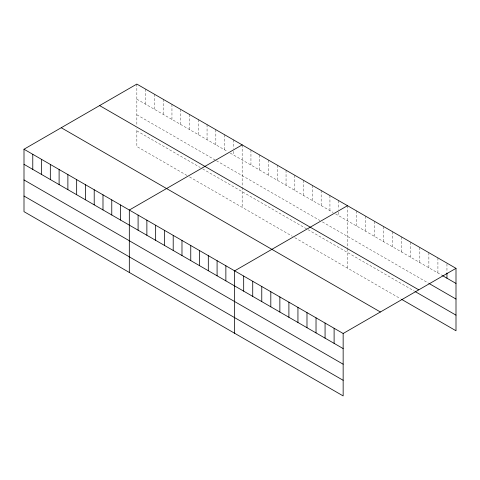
<?xml version="1.0" encoding="UTF-8"?>
<svg xmlns="http://www.w3.org/2000/svg" width="480" height="480" viewBox="0 0 480 480"><rect width="100%" height="100%" fill="white"/><g stroke="black" fill="none" stroke-linecap="round" stroke-linejoin="round"><path stroke-width="0.36" stroke-dasharray="2.4 1.8" d="M136.848 84.078L136.848 125.766M136.848 99.168L227.748 151.65M230.256 153.096L333.066 212.46M335.574 213.906L441.792 275.226M136.848 114.792L215.838 160.398M216.462 160.758L319.902 220.476M322.41 221.928L428.226 283.02M136.848 130.884L200.166 167.442M202.674 168.888L307.368 229.332M307.992 229.698L414.66 291.282M186.996 175.464L136.848 146.508L136.848 128.688M189.504 176.91L292.32 236.268M294.828 237.714L400.452 298.698M446.958 263.838L446.958 272.46M437.916 257.898L437.916 272.988M428.874 252.678L428.874 267.768M419.832 247.458L419.832 262.548M410.784 242.238L410.784 257.328M401.742 237.018L401.742 252.108M392.7 231.798L392.7 246.888M383.658 226.578L383.658 241.668M374.616 221.358L374.616 236.442M365.574 216.132L365.574 231.222M356.532 210.912L356.532 226.002M347.49 205.692L347.49 248.106M347.49 248.838L347.49 268.122M338.712 200.628L338.712 209.25M338.712 212.124L338.712 215.712M329.934 195.558L329.934 210.648M321.156 190.494L321.156 205.578M312.378 185.424L312.378 200.514M303.606 180.36L303.606 195.444M294.828 175.29L294.828 190.38M286.05 170.22L286.05 185.31M277.272 165.156L277.272 180.246M268.494 160.086L268.494 175.176M259.722 155.022L259.722 170.112M250.944 149.952L250.944 165.042M242.166 144.888L242.166 186.57M242.166 187.302L242.166 207.312M233.388 139.818L233.388 148.44M233.388 151.314L233.388 154.908M224.616 134.754L224.616 149.844M215.838 129.684L215.838 144.774M207.06 124.62L207.06 139.704M198.282 119.55L198.282 134.64M189.504 114.486L189.504 129.57M180.732 109.416L180.732 124.506M171.954 104.352L171.954 119.436M163.176 99.282L163.176 114.372M154.398 94.212L154.398 109.302M145.62 89.148L145.62 104.238"/><path stroke-width="0.72" d="M24 149.232L343.152 333.492L343.152 395.922L24 211.656L24 149.232L136.848 84.078L456 268.344L456 330.768L401.742 299.442M242.166 144.888L129.318 210.036L129.318 272.466M347.49 205.692L234.642 270.846L234.642 333.27M343.152 333.492L456 268.344M442.434 275.598L456 283.434M428.874 283.392L456 299.052M99.606 105.582L418.758 289.842M415.308 291.654L456 315.15M61.242 127.734L380.394 311.994M24 164.322L343.152 348.582M24 179.94L343.152 364.206M24 196.038L343.152 380.298M446.958 273.18L446.958 278.208M334.11 328.272L334.11 343.362M325.068 323.052L325.068 338.142M316.026 317.832L316.026 332.922M306.984 312.612L306.984 327.696M297.942 307.392L297.942 322.476M288.9 302.166L288.9 317.256M279.858 296.946L279.858 312.036M270.81 291.726L270.81 306.816M261.768 286.506L261.768 301.596M252.726 281.286L252.726 296.376M243.684 276.066L243.684 291.156M225.864 265.776L225.864 280.866M217.086 260.712L217.086 275.796M208.314 255.642L208.314 270.732M199.536 250.578L199.536 265.662M190.758 245.508L190.758 260.598M181.98 240.438L181.98 255.528M173.202 235.374L173.202 250.464M164.43 230.304L164.43 245.394M155.652 225.24L155.652 240.33M146.874 220.17L146.874 235.26M138.096 215.106L138.096 230.196M120.546 204.972L120.546 220.062M111.768 199.902L111.768 214.992M102.99 194.838L102.99 209.922M94.212 189.768L94.212 204.858M85.44 184.704L85.44 199.788M76.662 179.634L76.662 194.724M67.884 174.57L67.884 189.654M59.106 169.5L59.106 184.59M50.328 164.43L50.328 179.52M41.556 159.366L41.556 174.456M32.778 154.296L32.778 169.386"/></g></svg>
